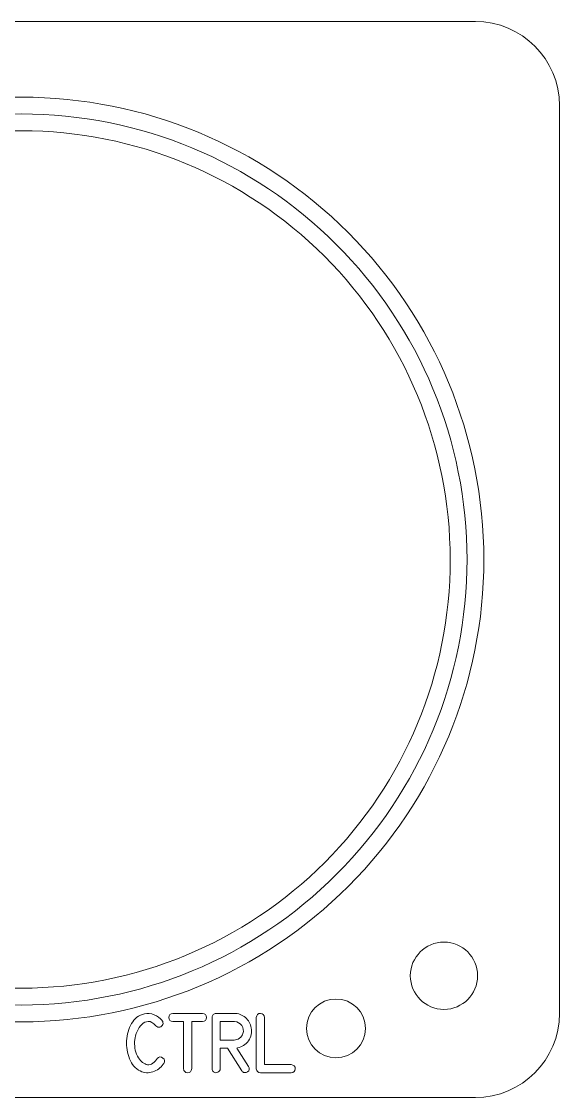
# Model space of a CAD drawing. Header units: millimetres. Extents: x -92 to 32, y -136 to 67.
# Drawn here: x 0 to 32, y 3.1 to 67.1 of the extents above; entities that cross this region are included whole.
import ezdxf

# ---------------------------------------------------------------- set-up
doc = ezdxf.new("R2010")
doc.units = ezdxf.units.MM
doc.header["$MEASUREMENT"] = 0
doc.layers.add('Engrave', color=7, linetype='Continuous')
doc.layers.add('Layer 1', color=7, linetype='Continuous')

msp = doc.modelspace()

# ---------------------------------------------------------------- linework, layer by layer
at = {"layer": 'Engrave', "color": 240, "lineweight": 9}
for points, knots in [([(0, 62.5755), (-7.2981, 62.5709), (-14.2953, 59.6673), (-19.4526, 54.5036), (-19.4526, 54.5036), (-24.6099, 49.3398), (-27.5045, 42.3736), (-27.4999, 35.0756), (-27.4999, 35.0756), (-27.4954, 27.7775), (-24.5917, 20.7803), (-19.428, 15.623), (-19.428, 15.623), (-14.2643, 10.4657), (-7.2981, 7.5711), (0, 7.5757), (0, 7.5757), (7.298, 7.5803), (14.2953, 10.4839), (19.4525, 15.6476), (19.4525, 15.6476), (24.6098, 20.8114), (27.5044, 27.7775), (27.4999, 35.0756), (27.4999, 35.0756), (27.4953, 42.3736), (24.5917, 49.3709), (19.428, 54.5282), (19.428, 54.5282), (14.2642, 59.6854), (7.298, 62.5801), (0, 62.5755)], [0, 0, 0, 0, 0.1111111, 0.1111111, 0.1111111, 0.1111111, 0.2222222, 0.2222222, 0.2222222, 0.2222222, 0.3333333, 0.3333333, 0.3333333, 0.3333333, 0.4444444, 0.4444444, 0.4444444, 0.4444444, 0.5555556, 0.5555556, 0.5555556, 0.5555556, 0.6666667, 0.6666667, 0.6666667, 0.6666667, 0.7777778, 0.7777778, 0.7777778, 0.7777778, 1, 1, 1, 1]), ([(0, 61.5755), (-7.0327, 61.5711), (-13.7755, 58.7731), (-18.7452, 53.7971), (-18.7452, 53.7971), (-23.715, 48.8211), (-26.5043, 42.1082), (-26.4999, 35.0756), (-26.4999, 35.0756), (-26.4956, 28.0429), (-23.6975, 21.3001), (-18.7215, 16.3304), (-18.7215, 16.3304), (-13.7456, 11.3606), (-7.0327, 8.5713), (0, 8.5757), (0, 8.5757), (7.0326, 8.5801), (13.7755, 11.3781), (18.7451, 16.3541), (18.7451, 16.3541), (23.7149, 21.3301), (26.5042, 28.0429), (26.4999, 35.0756), (26.4999, 35.0756), (26.4955, 42.1082), (23.6975, 48.8511), (18.7215, 53.8208), (18.7215, 53.8208), (13.7455, 58.7905), (7.0326, 61.5799), (0, 61.5755)], [0, 0, 0, 0, 0.1111111, 0.1111111, 0.1111111, 0.1111111, 0.2222222, 0.2222222, 0.2222222, 0.2222222, 0.3333333, 0.3333333, 0.3333333, 0.3333333, 0.4444444, 0.4444444, 0.4444444, 0.4444444, 0.5555556, 0.5555556, 0.5555556, 0.5555556, 0.6666667, 0.6666667, 0.6666667, 0.6666667, 0.7777778, 0.7777778, 0.7777778, 0.7777778, 1, 1, 1, 1]), ([(8.4639, 5.1009), (8.4639, 5.1009), (8.4486, 5.078), (8.4486, 5.078), (8.4486, 5.078), (8.4451, 5.0739), (8.4422, 5.0697), (8.4398, 5.0662), (8.4398, 5.0662), (8.4381, 5.0627), (8.4357, 5.0592), (8.4334, 5.0556), (8.4334, 5.0556), (8.2758, 4.8434), (8.0694, 4.6923), (7.8137, 4.6017), (7.8137, 4.6017), (7.5585, 4.5118), (7.3068, 4.5282), (7.0587, 4.6511), (7.0587, 4.6511), (6.7706, 4.7946), (6.559, 5.038), (6.4237, 5.3813), (6.4237, 5.3813), (6.2891, 5.7247), (6.2309, 6.0816), (6.2497, 6.452), (6.2497, 6.452), (6.2691, 6.8224), (6.3667, 7.1622), (6.5425, 7.4727), (6.5425, 7.4727), (6.7189, 7.7825), (6.9747, 7.9766), (7.3104, 8.0548), (7.3104, 8.0548), (7.5032, 8.0994), (7.6955, 8.0806), (7.8872, 7.9989), (7.8872, 7.9989), (8.0788, 7.9166), (8.2364, 7.8014), (8.3593, 7.6532), (8.3593, 7.6532), (8.3605, 7.6532), (8.3634, 7.6497), (8.3675, 7.6414), (8.3675, 7.6414), (8.4204, 7.5726), (8.4316, 7.4968), (8.4004, 7.4151), (8.4004, 7.4151), (8.3693, 7.3328), (8.3128, 7.2816), (8.2299, 7.2604), (8.2299, 7.2604), (8.1417, 7.2375), (8.06, 7.264), (7.9853, 7.3398), (7.9853, 7.3398), (7.8313, 7.5191), (7.6831, 7.605), (7.5409, 7.5985), (7.5409, 7.5985), (7.3986, 7.5915), (7.271, 7.5327), (7.1587, 7.4227), (7.1587, 7.4227), (7.0458, 7.3122), (6.9523, 7.1711), (6.8776, 6.9988), (6.8776, 6.9988), (6.803, 6.8265), (6.7571, 6.6654), (6.7401, 6.5149), (6.7401, 6.5149), (6.7195, 6.3474), (6.7213, 6.1786), (6.7459, 6.0093), (6.7459, 6.0093), (6.7706, 5.84), (6.8224, 5.6806), (6.9018, 5.5313), (6.9018, 5.5313), (7.0399, 5.2696), (7.2134, 5.1056), (7.4227, 5.0398), (7.4227, 5.0398), (7.6326, 4.9733), (7.8372, 5.0739), (8.0371, 5.3402), (8.0371, 5.3402), (8.0465, 5.3514), (8.0571, 5.3667), (8.07, 5.3849), (8.07, 5.3849), (8.1776, 5.5042), (8.2917, 5.5166), (8.4116, 5.4219), (8.4116, 5.4219), (8.5315, 5.3273), (8.5492, 5.2203), (8.4639, 5.1009)], [0, 0, 0, 0, 0.037037, 0.037037, 0.037037, 0.037037, 0.0740741, 0.0740741, 0.0740741, 0.0740741, 0.1111111, 0.1111111, 0.1111111, 0.1111111, 0.1481481, 0.1481481, 0.1481481, 0.1481481, 0.1851852, 0.1851852, 0.1851852, 0.1851852, 0.2222222, 0.2222222, 0.2222222, 0.2222222, 0.2592593, 0.2592593, 0.2592593, 0.2592593, 0.2962963, 0.2962963, 0.2962963, 0.2962963, 0.3333333, 0.3333333, 0.3333333, 0.3333333, 0.3703704, 0.3703704, 0.3703704, 0.3703704, 0.4074074, 0.4074074, 0.4074074, 0.4074074, 0.4444444, 0.4444444, 0.4444444, 0.4444444, 0.4814815, 0.4814815, 0.4814815, 0.4814815, 0.5185185, 0.5185185, 0.5185185, 0.5185185, 0.5555556, 0.5555556, 0.5555556, 0.5555556, 0.5925926, 0.5925926, 0.5925926, 0.5925926, 0.6296296, 0.6296296, 0.6296296, 0.6296296, 0.6666667, 0.6666667, 0.6666667, 0.6666667, 0.7037037, 0.7037037, 0.7037037, 0.7037037, 0.7407407, 0.7407407, 0.7407407, 0.7407407, 0.7777778, 0.7777778, 0.7777778, 0.7777778, 0.8148148, 0.8148148, 0.8148148, 0.8148148, 0.8518519, 0.8518519, 0.8518519, 0.8518519, 0.8888889, 0.8888889, 0.8888889, 0.8888889, 0.9259259, 0.9259259, 0.9259259, 0.9259259, 1, 1, 1, 1]), ([(9.6416, 4.7905), (9.6416, 4.7905), (9.6416, 7.5915), (9.6416, 7.5915), (9.6416, 7.5915), (9.6416, 7.5915), (9.0096, 7.5915), (9.0096, 7.5915), (9.0096, 7.5915), (8.849, 7.6038), (8.7685, 7.6849), (8.7691, 7.8331), (8.7691, 7.8331), (8.7697, 7.9819), (8.8502, 8.0636), (9.0096, 8.0771), (9.0096, 8.0771), (9.0096, 8.0771), (10.7581, 8.0771), (10.7581, 8.0771), (10.7581, 8.0771), (10.9163, 8.0648), (10.9962, 7.983), (10.9968, 7.8331), (10.9968, 7.8331), (10.9974, 7.6838), (10.9175, 7.6026), (10.7581, 7.5915), (10.7581, 7.5915), (10.7581, 7.5915), (10.1278, 7.5915), (10.1278, 7.5915), (10.1278, 7.5915), (10.1278, 7.5915), (10.1278, 4.7905), (10.1278, 4.7905), (10.1278, 4.7905), (10.1014, 4.6276), (10.0167, 4.547), (9.8733, 4.5494), (9.8733, 4.5494), (9.7304, 4.5518), (9.6534, 4.6323), (9.6416, 4.7905)], [0, 0, 0, 0, 0.0833333, 0.0833333, 0.0833333, 0.0833333, 0.1666667, 0.1666667, 0.1666667, 0.1666667, 0.25, 0.25, 0.25, 0.25, 0.3333333, 0.3333333, 0.3333333, 0.3333333, 0.4166667, 0.4166667, 0.4166667, 0.4166667, 0.5, 0.5, 0.5, 0.5, 0.5833333, 0.5833333, 0.5833333, 0.5833333, 0.6666667, 0.6666667, 0.6666667, 0.6666667, 0.75, 0.75, 0.75, 0.75, 0.8333333, 0.8333333, 0.8333333, 0.8333333, 1, 1, 1, 1]), ([(13.5097, 4.9233), (13.5832, 4.7934), (13.5626, 4.6846), (13.448, 4.5958), (13.448, 4.5958), (13.3927, 4.557), (13.3292, 4.5435), (13.2575, 4.5565), (13.2575, 4.5565), (13.1858, 4.5688), (13.1334, 4.6047), (13.0999, 4.6629), (13.0999, 4.6629), (13.0999, 4.6629), (12.2509, 6.0052), (12.2509, 6.0052), (12.2509, 6.0052), (12.2509, 6.0052), (11.8199, 6.0052), (11.8199, 6.0052), (11.8199, 6.0052), (11.8199, 6.0052), (11.8199, 4.7922), (11.8199, 4.7922), (11.8199, 4.7922), (11.8199, 4.6923), (11.7747, 4.6205), (11.6841, 4.5759), (11.6841, 4.5759), (11.593, 4.5318), (11.5083, 4.54), (11.429, 4.6011), (11.429, 4.6011), (11.366, 4.6482), (11.3343, 4.7117), (11.3343, 4.7922), (11.3343, 4.7922), (11.3343, 4.7922), (11.3343, 7.836), (11.3343, 7.836), (11.3343, 7.836), (11.3343, 7.9025), (11.3578, 7.9595), (11.4043, 8.0065), (11.4043, 8.0065), (11.4507, 8.0536), (11.5077, 8.0771), (11.5754, 8.0771), (11.5754, 8.0771), (11.5754, 8.0771), (12.6448, 8.0771), (12.6448, 8.0771), (12.6448, 8.0771), (12.9024, 8.0771), (13.1258, 7.9954), (13.3151, 7.8319), (13.3151, 7.8319), (13.5044, 7.6679), (13.6226, 7.4603), (13.6685, 7.2087), (13.6685, 7.2087), (13.7167, 6.9388), (13.6596, 6.6866), (13.4968, 6.452), (13.4968, 6.452), (13.3345, 6.2168), (13.1187, 6.0745), (12.85, 6.024), (12.85, 6.024), (12.85, 6.024), (12.8171, 6.0187), (12.8171, 6.0187), (12.8171, 6.0187), (12.8171, 6.0187), (13.5097, 4.9233), (13.5097, 4.9233)], [0, 0, 0, 0, 0.05, 0.05, 0.05, 0.05, 0.1, 0.1, 0.1, 0.1, 0.15, 0.15, 0.15, 0.15, 0.2, 0.2, 0.2, 0.2, 0.25, 0.25, 0.25, 0.25, 0.3, 0.3, 0.3, 0.3, 0.35, 0.35, 0.35, 0.35, 0.4, 0.4, 0.4, 0.4, 0.45, 0.45, 0.45, 0.45, 0.5, 0.5, 0.5, 0.5, 0.55, 0.55, 0.55, 0.55, 0.6, 0.6, 0.6, 0.6, 0.65, 0.65, 0.65, 0.65, 0.7, 0.7, 0.7, 0.7, 0.75, 0.75, 0.75, 0.75, 0.8, 0.8, 0.8, 0.8, 0.85, 0.85, 0.85, 0.85, 0.9, 0.9, 0.9, 0.9, 1, 1, 1, 1]), ([(14.21, 4.5476), (14.0689, 4.557), (13.9872, 4.6364), (13.9654, 4.7869), (13.9654, 4.7869), (13.9654, 4.7869), (13.9654, 7.8325), (13.9654, 7.8325), (13.9654, 7.8325), (13.9895, 7.9977), (14.0736, 8.0789), (14.217, 8.0765), (14.217, 8.0765), (14.3605, 8.0736), (14.4387, 7.9918), (14.451, 7.8325), (14.451, 7.8325), (14.451, 7.8325), (14.451, 5.0286), (14.451, 5.0286), (14.451, 5.0286), (14.451, 5.0286), (16.0409, 5.0298), (16.0409, 5.0298), (16.0409, 5.0298), (16.2043, 5.0115), (16.2849, 4.9292), (16.2831, 4.7828), (16.2831, 4.7828), (16.2813, 4.6364), (16.2002, 4.5582), (16.0391, 4.5476), (16.0391, 4.5476), (16.0391, 4.5476), (14.21, 4.5476), (14.21, 4.5476)], [0, 0, 0, 0, 0.1, 0.1, 0.1, 0.1, 0.2, 0.2, 0.2, 0.2, 0.3, 0.3, 0.3, 0.3, 0.4, 0.4, 0.4, 0.4, 0.5, 0.5, 0.5, 0.5, 0.6, 0.6, 0.6, 0.6, 0.7, 0.7, 0.7, 0.7, 0.8, 0.8, 0.8, 0.8, 1, 1, 1, 1]), ([(12.6448, 6.489), (12.7624, 6.489), (12.8706, 6.5243), (12.97, 6.5961), (12.97, 6.5961), (13.0693, 6.6672), (13.1358, 6.7601), (13.1705, 6.8747), (13.1705, 6.8747), (13.2246, 7.0517), (13.1999, 7.2116), (13.0964, 7.3545), (13.0964, 7.3545), (12.9929, 7.4974), (12.8506, 7.5762), (12.6695, 7.5915), (12.6695, 7.5915), (12.6695, 7.5915), (11.8199, 7.5915), (11.8199, 7.5915), (11.8199, 7.5915), (11.8199, 7.5915), (11.8199, 6.489), (11.8199, 6.489), (11.8199, 6.489), (11.8199, 6.489), (12.6448, 6.489), (12.6448, 6.489)], [0, 0, 0, 0, 0.125, 0.125, 0.125, 0.125, 0.25, 0.25, 0.25, 0.25, 0.375, 0.375, 0.375, 0.375, 0.5, 0.5, 0.5, 0.5, 0.625, 0.625, 0.625, 0.625, 0.75, 0.75, 0.75, 0.75, 1, 1, 1, 1])]:
    msp.add_open_spline(points, degree=3, knots=knots, dxfattribs=at)
at = {"layer": 'Layer 1', "color": 250, "lineweight": 9}
for points, knots in [([(-26.9999, 67.0756), (-26.9999, 67.0756), (26.9999, 67.0756), (26.9999, 67.0756), (26.9999, 67.0756), (29.75, 67.0756), (32, 64.8256), (32, 62.0756), (32, 62.0756), (32, 62.0756), (32, 8.0756), (32, 8.0756), (32, 8.0756), (32, 5.3256), (29.75, 3.0756), (26.9999, 3.0756), (26.9999, 3.0756), (26.9999, 3.0756), (-26.9999, 3.0756), (-26.9999, 3.0756), (-26.9999, 3.0756), (-29.75, 3.0756), (-32, 5.3256), (-32, 8.0756), (-32, 8.0756), (-32, 8.0756), (-32, 62.0756), (-32, 62.0756), (-32, 62.0756), (-32, 64.8256), (-29.75, 67.0756), (-26.9999, 67.0756)], [0, 0, 0, 0, 0.1111111, 0.1111111, 0.1111111, 0.1111111, 0.2222222, 0.2222222, 0.2222222, 0.2222222, 0.3333333, 0.3333333, 0.3333333, 0.3333333, 0.4444444, 0.4444444, 0.4444444, 0.4444444, 0.5555556, 0.5555556, 0.5555556, 0.5555556, 0.6666667, 0.6666667, 0.6666667, 0.6666667, 0.7777778, 0.7777778, 0.7777778, 0.7777778, 1, 1, 1, 1]), ([(0, 60.5755), (-6.7673, 60.5712), (-13.2557, 57.8789), (-18.0379, 53.0906), (-18.0379, 53.0906), (-22.82, 48.3024), (-25.5042, 41.8428), (-25.4999, 35.0756), (-25.4999, 35.0756), (-25.4957, 28.3083), (-22.8033, 21.8199), (-18.015, 17.0377), (-18.015, 17.0377), (-13.2269, 12.2556), (-6.7673, 9.5714), (0, 9.5757), (0, 9.5757), (6.7672, 9.58), (13.2557, 12.2723), (18.0378, 17.0606), (18.0378, 17.0606), (22.82, 21.8488), (25.5041, 28.3083), (25.4999, 35.0756), (25.4999, 35.0756), (25.4956, 41.8428), (22.8033, 48.3313), (18.015, 53.1135), (18.015, 53.1135), (13.2268, 57.8956), (6.7672, 60.5798), (0, 60.5755)], [0, 0, 0, 0, 0.1111111, 0.1111111, 0.1111111, 0.1111111, 0.2222222, 0.2222222, 0.2222222, 0.2222222, 0.3333333, 0.3333333, 0.3333333, 0.3333333, 0.4444444, 0.4444444, 0.4444444, 0.4444444, 0.5555556, 0.5555556, 0.5555556, 0.5555556, 0.6666667, 0.6666667, 0.6666667, 0.6666667, 0.7777778, 0.7777778, 0.7777778, 0.7777778, 1, 1, 1, 1]), ([(25.1277, 12.3163), (24.0231, 12.3163), (23.1277, 11.4209), (23.1277, 10.3163), (23.1277, 10.3163), (23.1277, 9.2117), (24.0231, 8.3163), (25.1277, 8.3163), (25.1277, 8.3163), (26.2323, 8.3163), (27.1277, 9.2117), (27.1277, 10.3163), (27.1277, 10.3163), (27.1277, 11.4209), (26.2323, 12.3163), (25.1277, 12.3163)], [0, 0, 0, 0, 0.2, 0.2, 0.2, 0.2, 0.4, 0.4, 0.4, 0.4, 0.6, 0.6, 0.6, 0.6, 1, 1, 1, 1]), ([(25.1277, 12.3163), (24.0231, 12.3163), (23.1277, 11.4209), (23.1277, 10.3163), (23.1277, 10.3163), (23.1277, 9.2117), (24.0231, 8.3163), (25.1277, 8.3163), (25.1277, 8.3163), (26.2323, 8.3163), (27.1277, 9.2117), (27.1277, 10.3163), (27.1277, 10.3163), (27.1277, 11.4209), (26.2323, 12.3163), (25.1277, 12.3163)], [0, 0, 0, 0, 0.2, 0.2, 0.2, 0.2, 0.4, 0.4, 0.4, 0.4, 0.6, 0.6, 0.6, 0.6, 1, 1, 1, 1]), ([(25.1277, 12.3163), (24.0231, 12.3163), (23.1277, 11.4209), (23.1277, 10.3163), (23.1277, 10.3163), (23.1277, 9.2117), (24.0231, 8.3163), (25.1277, 8.3163), (25.1277, 8.3163), (26.2323, 8.3163), (27.1277, 9.2117), (27.1277, 10.3163), (27.1277, 10.3163), (27.1277, 11.4209), (26.2323, 12.3163), (25.1277, 12.3163)], [0, 0, 0, 0, 0.2, 0.2, 0.2, 0.2, 0.4, 0.4, 0.4, 0.4, 0.6, 0.6, 0.6, 0.6, 1, 1, 1, 1]), ([(25.1277, 12.3163), (24.0231, 12.3163), (23.1277, 11.4209), (23.1277, 10.3163), (23.1277, 10.3163), (23.1277, 9.2117), (24.0231, 8.3163), (25.1277, 8.3163), (25.1277, 8.3163), (26.2323, 8.3163), (27.1277, 9.2117), (27.1277, 10.3163), (27.1277, 10.3163), (27.1277, 11.4209), (26.2323, 12.3163), (25.1277, 12.3163)], [0, 0, 0, 0, 0.2, 0.2, 0.2, 0.2, 0.4, 0.4, 0.4, 0.4, 0.6, 0.6, 0.6, 0.6, 1, 1, 1, 1]), ([(25.1277, 12.3163), (24.0231, 12.3163), (23.1277, 11.4209), (23.1277, 10.3163), (23.1277, 10.3163), (23.1277, 9.2117), (24.0231, 8.3163), (25.1277, 8.3163), (25.1277, 8.3163), (26.2323, 8.3163), (27.1277, 9.2117), (27.1277, 10.3163), (27.1277, 10.3163), (27.1277, 11.4209), (26.2323, 12.3163), (25.1277, 12.3163)], [0, 0, 0, 0, 0.2, 0.2, 0.2, 0.2, 0.4, 0.4, 0.4, 0.4, 0.6, 0.6, 0.6, 0.6, 1, 1, 1, 1]), ([(25.1277, 12.3163), (24.0231, 12.3163), (23.1277, 11.4209), (23.1277, 10.3163), (23.1277, 10.3163), (23.1277, 9.2117), (24.0231, 8.3163), (25.1277, 8.3163), (25.1277, 8.3163), (26.2323, 8.3163), (27.1277, 9.2117), (27.1277, 10.3163), (27.1277, 10.3163), (27.1277, 11.4209), (26.2323, 12.3163), (25.1277, 12.3163)], [0, 0, 0, 0, 0.2, 0.2, 0.2, 0.2, 0.4, 0.4, 0.4, 0.4, 0.6, 0.6, 0.6, 0.6, 1, 1, 1, 1]), ([(25.1277, 12.3163), (24.0231, 12.3163), (23.1277, 11.4209), (23.1277, 10.3163), (23.1277, 10.3163), (23.1277, 9.2117), (24.0231, 8.3163), (25.1277, 8.3163), (25.1277, 8.3163), (26.2323, 8.3163), (27.1277, 9.2117), (27.1277, 10.3163), (27.1277, 10.3163), (27.1277, 11.4209), (26.2323, 12.3163), (25.1277, 12.3163)], [0, 0, 0, 0, 0.2, 0.2, 0.2, 0.2, 0.4, 0.4, 0.4, 0.4, 0.6, 0.6, 0.6, 0.6, 1, 1, 1, 1]), ([(25.1277, 12.3163), (24.0231, 12.3163), (23.1277, 11.4209), (23.1277, 10.3163), (23.1277, 10.3163), (23.1277, 9.2117), (24.0231, 8.3163), (25.1277, 8.3163), (25.1277, 8.3163), (26.2323, 8.3163), (27.1277, 9.2117), (27.1277, 10.3163), (27.1277, 10.3163), (27.1277, 11.4209), (26.2323, 12.3163), (25.1277, 12.3163)], [0, 0, 0, 0, 0.2, 0.2, 0.2, 0.2, 0.4, 0.4, 0.4, 0.4, 0.6, 0.6, 0.6, 0.6, 1, 1, 1, 1]), ([(25.1277, 12.3163), (24.0231, 12.3163), (23.1277, 11.4209), (23.1277, 10.3163), (23.1277, 10.3163), (23.1277, 9.2117), (24.0231, 8.3163), (25.1277, 8.3163), (25.1277, 8.3163), (26.2323, 8.3163), (27.1277, 9.2117), (27.1277, 10.3163), (27.1277, 10.3163), (27.1277, 11.4209), (26.2323, 12.3163), (25.1277, 12.3163)], [0, 0, 0, 0, 0.2, 0.2, 0.2, 0.2, 0.4, 0.4, 0.4, 0.4, 0.6, 0.6, 0.6, 0.6, 1, 1, 1, 1]), ([(25.1277, 12.3163), (24.0231, 12.3163), (23.1277, 11.4209), (23.1277, 10.3163), (23.1277, 10.3163), (23.1277, 9.2117), (24.0231, 8.3163), (25.1277, 8.3163), (25.1277, 8.3163), (26.2323, 8.3163), (27.1277, 9.2117), (27.1277, 10.3163), (27.1277, 10.3163), (27.1277, 11.4209), (26.2323, 12.3163), (25.1277, 12.3163)], [0, 0, 0, 0, 0.2, 0.2, 0.2, 0.2, 0.4, 0.4, 0.4, 0.4, 0.6, 0.6, 0.6, 0.6, 1, 1, 1, 1]), ([(25.1277, 12.3163), (24.0231, 12.3163), (23.1277, 11.4209), (23.1277, 10.3163), (23.1277, 10.3163), (23.1277, 9.2117), (24.0231, 8.3163), (25.1277, 8.3163), (25.1277, 8.3163), (26.2323, 8.3163), (27.1277, 9.2117), (27.1277, 10.3163), (27.1277, 10.3163), (27.1277, 11.4209), (26.2323, 12.3163), (25.1277, 12.3163)], [0, 0, 0, 0, 0.2, 0.2, 0.2, 0.2, 0.4, 0.4, 0.4, 0.4, 0.6, 0.6, 0.6, 0.6, 1, 1, 1, 1]), ([(25.1277, 12.3163), (24.0231, 12.3163), (23.1277, 11.4209), (23.1277, 10.3163), (23.1277, 10.3163), (23.1277, 9.2117), (24.0231, 8.3163), (25.1277, 8.3163), (25.1277, 8.3163), (26.2323, 8.3163), (27.1277, 9.2117), (27.1277, 10.3163), (27.1277, 10.3163), (27.1277, 11.4209), (26.2323, 12.3163), (25.1277, 12.3163)], [0, 0, 0, 0, 0.2, 0.2, 0.2, 0.2, 0.4, 0.4, 0.4, 0.4, 0.6, 0.6, 0.6, 0.6, 1, 1, 1, 1]), ([(25.1277, 12.3163), (24.0231, 12.3163), (23.1277, 11.4209), (23.1277, 10.3163), (23.1277, 10.3163), (23.1277, 9.2117), (24.0231, 8.3163), (25.1277, 8.3163), (25.1277, 8.3163), (26.2323, 8.3163), (27.1277, 9.2117), (27.1277, 10.3163), (27.1277, 10.3163), (27.1277, 11.4209), (26.2323, 12.3163), (25.1277, 12.3163)], [0, 0, 0, 0, 0.2, 0.2, 0.2, 0.2, 0.4, 0.4, 0.4, 0.4, 0.6, 0.6, 0.6, 0.6, 1, 1, 1, 1]), ([(25.1277, 12.3163), (24.0231, 12.3163), (23.1277, 11.4209), (23.1277, 10.3163), (23.1277, 10.3163), (23.1277, 9.2117), (24.0231, 8.3163), (25.1277, 8.3163), (25.1277, 8.3163), (26.2323, 8.3163), (27.1277, 9.2117), (27.1277, 10.3163), (27.1277, 10.3163), (27.1277, 11.4209), (26.2323, 12.3163), (25.1277, 12.3163)], [0, 0, 0, 0, 0.2, 0.2, 0.2, 0.2, 0.4, 0.4, 0.4, 0.4, 0.6, 0.6, 0.6, 0.6, 1, 1, 1, 1]), ([(25.1277, 12.3163), (24.0231, 12.3163), (23.1277, 11.4209), (23.1277, 10.3163), (23.1277, 10.3163), (23.1277, 9.2117), (24.0231, 8.3163), (25.1277, 8.3163), (25.1277, 8.3163), (26.2323, 8.3163), (27.1277, 9.2117), (27.1277, 10.3163), (27.1277, 10.3163), (27.1277, 11.4209), (26.2323, 12.3163), (25.1277, 12.3163)], [0, 0, 0, 0, 0.2, 0.2, 0.2, 0.2, 0.4, 0.4, 0.4, 0.4, 0.6, 0.6, 0.6, 0.6, 1, 1, 1, 1]), ([(25.1277, 12.3163), (24.0231, 12.3163), (23.1277, 11.4209), (23.1277, 10.3163), (23.1277, 10.3163), (23.1277, 9.2117), (24.0231, 8.3163), (25.1277, 8.3163), (25.1277, 8.3163), (26.2323, 8.3163), (27.1277, 9.2117), (27.1277, 10.3163), (27.1277, 10.3163), (27.1277, 11.4209), (26.2323, 12.3163), (25.1277, 12.3163)], [0, 0, 0, 0, 0.2, 0.2, 0.2, 0.2, 0.4, 0.4, 0.4, 0.4, 0.6, 0.6, 0.6, 0.6, 1, 1, 1, 1]), ([(25.1277, 12.3163), (24.0231, 12.3163), (23.1277, 11.4209), (23.1277, 10.3163), (23.1277, 10.3163), (23.1277, 9.2117), (24.0231, 8.3163), (25.1277, 8.3163), (25.1277, 8.3163), (26.2323, 8.3163), (27.1277, 9.2117), (27.1277, 10.3163), (27.1277, 10.3163), (27.1277, 11.4209), (26.2323, 12.3163), (25.1277, 12.3163)], [0, 0, 0, 0, 0.2, 0.2, 0.2, 0.2, 0.4, 0.4, 0.4, 0.4, 0.6, 0.6, 0.6, 0.6, 1, 1, 1, 1]), ([(25.1277, 12.3163), (24.0231, 12.3163), (23.1277, 11.4209), (23.1277, 10.3163), (23.1277, 10.3163), (23.1277, 9.2117), (24.0231, 8.3163), (25.1277, 8.3163), (25.1277, 8.3163), (26.2323, 8.3163), (27.1277, 9.2117), (27.1277, 10.3163), (27.1277, 10.3163), (27.1277, 11.4209), (26.2323, 12.3163), (25.1277, 12.3163)], [0, 0, 0, 0, 0.2, 0.2, 0.2, 0.2, 0.4, 0.4, 0.4, 0.4, 0.6, 0.6, 0.6, 0.6, 1, 1, 1, 1]), ([(25.1277, 12.3163), (24.0231, 12.3163), (23.1277, 11.4209), (23.1277, 10.3163), (23.1277, 10.3163), (23.1277, 9.2117), (24.0231, 8.3163), (25.1277, 8.3163), (25.1277, 8.3163), (26.2323, 8.3163), (27.1277, 9.2117), (27.1277, 10.3163), (27.1277, 10.3163), (27.1277, 11.4209), (26.2323, 12.3163), (25.1277, 12.3163)], [0, 0, 0, 0, 0.2, 0.2, 0.2, 0.2, 0.4, 0.4, 0.4, 0.4, 0.6, 0.6, 0.6, 0.6, 1, 1, 1, 1]), ([(25.1277, 12.3163), (24.0231, 12.3163), (23.1277, 11.4209), (23.1277, 10.3163), (23.1277, 10.3163), (23.1277, 9.2117), (24.0231, 8.3163), (25.1277, 8.3163), (25.1277, 8.3163), (26.2323, 8.3163), (27.1277, 9.2117), (27.1277, 10.3163), (27.1277, 10.3163), (27.1277, 11.4209), (26.2323, 12.3163), (25.1277, 12.3163)], [0, 0, 0, 0, 0.2, 0.2, 0.2, 0.2, 0.4, 0.4, 0.4, 0.4, 0.6, 0.6, 0.6, 0.6, 1, 1, 1, 1]), ([(25.1277, 12.3163), (24.0231, 12.3163), (23.1277, 11.4209), (23.1277, 10.3163), (23.1277, 10.3163), (23.1277, 9.2117), (24.0231, 8.3163), (25.1277, 8.3163), (25.1277, 8.3163), (26.2323, 8.3163), (27.1277, 9.2117), (27.1277, 10.3163), (27.1277, 10.3163), (27.1277, 11.4209), (26.2323, 12.3163), (25.1277, 12.3163)], [0, 0, 0, 0, 0.2, 0.2, 0.2, 0.2, 0.4, 0.4, 0.4, 0.4, 0.6, 0.6, 0.6, 0.6, 1, 1, 1, 1]), ([(18.7054, 8.9322), (17.7389, 8.9322), (16.9554, 8.1487), (16.9554, 7.1822), (16.9554, 7.1822), (16.9554, 6.2157), (17.7389, 5.4322), (18.7054, 5.4322), (18.7054, 5.4322), (19.6719, 5.4322), (20.4554, 6.2157), (20.4554, 7.1822), (20.4554, 7.1822), (20.4554, 8.1487), (19.6719, 8.9322), (18.7054, 8.9322)], [0, 0, 0, 0, 0.2, 0.2, 0.2, 0.2, 0.4, 0.4, 0.4, 0.4, 0.6, 0.6, 0.6, 0.6, 1, 1, 1, 1]), ([(18.7054, 8.9322), (17.7389, 8.9322), (16.9554, 8.1487), (16.9554, 7.1822), (16.9554, 7.1822), (16.9554, 6.2157), (17.7389, 5.4322), (18.7054, 5.4322), (18.7054, 5.4322), (19.6719, 5.4322), (20.4554, 6.2157), (20.4554, 7.1822), (20.4554, 7.1822), (20.4554, 8.1487), (19.6719, 8.9322), (18.7054, 8.9322)], [0, 0, 0, 0, 0.2, 0.2, 0.2, 0.2, 0.4, 0.4, 0.4, 0.4, 0.6, 0.6, 0.6, 0.6, 1, 1, 1, 1]), ([(18.7054, 8.9322), (17.7389, 8.9322), (16.9554, 8.1487), (16.9554, 7.1822), (16.9554, 7.1822), (16.9554, 6.2157), (17.7389, 5.4322), (18.7054, 5.4322), (18.7054, 5.4322), (19.6719, 5.4322), (20.4554, 6.2157), (20.4554, 7.1822), (20.4554, 7.1822), (20.4554, 8.1487), (19.6719, 8.9322), (18.7054, 8.9322)], [0, 0, 0, 0, 0.2, 0.2, 0.2, 0.2, 0.4, 0.4, 0.4, 0.4, 0.6, 0.6, 0.6, 0.6, 1, 1, 1, 1]), ([(18.7054, 8.9322), (17.7389, 8.9322), (16.9554, 8.1487), (16.9554, 7.1822), (16.9554, 7.1822), (16.9554, 6.2157), (17.7389, 5.4322), (18.7054, 5.4322), (18.7054, 5.4322), (19.6719, 5.4322), (20.4554, 6.2157), (20.4554, 7.1822), (20.4554, 7.1822), (20.4554, 8.1487), (19.6719, 8.9322), (18.7054, 8.9322)], [0, 0, 0, 0, 0.2, 0.2, 0.2, 0.2, 0.4, 0.4, 0.4, 0.4, 0.6, 0.6, 0.6, 0.6, 1, 1, 1, 1]), ([(18.7054, 8.9322), (17.7389, 8.9322), (16.9554, 8.1487), (16.9554, 7.1822), (16.9554, 7.1822), (16.9554, 6.2157), (17.7389, 5.4322), (18.7054, 5.4322), (18.7054, 5.4322), (19.6719, 5.4322), (20.4554, 6.2157), (20.4554, 7.1822), (20.4554, 7.1822), (20.4554, 8.1487), (19.6719, 8.9322), (18.7054, 8.9322)], [0, 0, 0, 0, 0.2, 0.2, 0.2, 0.2, 0.4, 0.4, 0.4, 0.4, 0.6, 0.6, 0.6, 0.6, 1, 1, 1, 1]), ([(18.7054, 8.9322), (17.7389, 8.9322), (16.9554, 8.1487), (16.9554, 7.1822), (16.9554, 7.1822), (16.9554, 6.2157), (17.7389, 5.4322), (18.7054, 5.4322), (18.7054, 5.4322), (19.6719, 5.4322), (20.4554, 6.2157), (20.4554, 7.1822), (20.4554, 7.1822), (20.4554, 8.1487), (19.6719, 8.9322), (18.7054, 8.9322)], [0, 0, 0, 0, 0.2, 0.2, 0.2, 0.2, 0.4, 0.4, 0.4, 0.4, 0.6, 0.6, 0.6, 0.6, 1, 1, 1, 1]), ([(18.7054, 8.9322), (17.7389, 8.9322), (16.9554, 8.1487), (16.9554, 7.1822), (16.9554, 7.1822), (16.9554, 6.2157), (17.7389, 5.4322), (18.7054, 5.4322), (18.7054, 5.4322), (19.6719, 5.4322), (20.4554, 6.2157), (20.4554, 7.1822), (20.4554, 7.1822), (20.4554, 8.1487), (19.6719, 8.9322), (18.7054, 8.9322)], [0, 0, 0, 0, 0.2, 0.2, 0.2, 0.2, 0.4, 0.4, 0.4, 0.4, 0.6, 0.6, 0.6, 0.6, 1, 1, 1, 1]), ([(18.7054, 8.9322), (17.7389, 8.9322), (16.9554, 8.1487), (16.9554, 7.1822), (16.9554, 7.1822), (16.9554, 6.2157), (17.7389, 5.4322), (18.7054, 5.4322), (18.7054, 5.4322), (19.6719, 5.4322), (20.4554, 6.2157), (20.4554, 7.1822), (20.4554, 7.1822), (20.4554, 8.1487), (19.6719, 8.9322), (18.7054, 8.9322)], [0, 0, 0, 0, 0.2, 0.2, 0.2, 0.2, 0.4, 0.4, 0.4, 0.4, 0.6, 0.6, 0.6, 0.6, 1, 1, 1, 1]), ([(18.7054, 8.9322), (17.7389, 8.9322), (16.9554, 8.1487), (16.9554, 7.1822), (16.9554, 7.1822), (16.9554, 6.2157), (17.7389, 5.4322), (18.7054, 5.4322), (18.7054, 5.4322), (19.6719, 5.4322), (20.4554, 6.2157), (20.4554, 7.1822), (20.4554, 7.1822), (20.4554, 8.1487), (19.6719, 8.9322), (18.7054, 8.9322)], [0, 0, 0, 0, 0.2, 0.2, 0.2, 0.2, 0.4, 0.4, 0.4, 0.4, 0.6, 0.6, 0.6, 0.6, 1, 1, 1, 1]), ([(18.7054, 8.9322), (17.7389, 8.9322), (16.9554, 8.1487), (16.9554, 7.1822), (16.9554, 7.1822), (16.9554, 6.2157), (17.7389, 5.4322), (18.7054, 5.4322), (18.7054, 5.4322), (19.6719, 5.4322), (20.4554, 6.2157), (20.4554, 7.1822), (20.4554, 7.1822), (20.4554, 8.1487), (19.6719, 8.9322), (18.7054, 8.9322)], [0, 0, 0, 0, 0.2, 0.2, 0.2, 0.2, 0.4, 0.4, 0.4, 0.4, 0.6, 0.6, 0.6, 0.6, 1, 1, 1, 1]), ([(18.7054, 8.9322), (17.7389, 8.9322), (16.9554, 8.1487), (16.9554, 7.1822), (16.9554, 7.1822), (16.9554, 6.2157), (17.7389, 5.4322), (18.7054, 5.4322), (18.7054, 5.4322), (19.6719, 5.4322), (20.4554, 6.2157), (20.4554, 7.1822), (20.4554, 7.1822), (20.4554, 8.1487), (19.6719, 8.9322), (18.7054, 8.9322)], [0, 0, 0, 0, 0.2, 0.2, 0.2, 0.2, 0.4, 0.4, 0.4, 0.4, 0.6, 0.6, 0.6, 0.6, 1, 1, 1, 1]), ([(18.7054, 8.9322), (17.7389, 8.9322), (16.9554, 8.1487), (16.9554, 7.1822), (16.9554, 7.1822), (16.9554, 6.2157), (17.7389, 5.4322), (18.7054, 5.4322), (18.7054, 5.4322), (19.6719, 5.4322), (20.4554, 6.2157), (20.4554, 7.1822), (20.4554, 7.1822), (20.4554, 8.1487), (19.6719, 8.9322), (18.7054, 8.9322)], [0, 0, 0, 0, 0.2, 0.2, 0.2, 0.2, 0.4, 0.4, 0.4, 0.4, 0.6, 0.6, 0.6, 0.6, 1, 1, 1, 1]), ([(18.7054, 8.9322), (17.7389, 8.9322), (16.9554, 8.1487), (16.9554, 7.1822), (16.9554, 7.1822), (16.9554, 6.2157), (17.7389, 5.4322), (18.7054, 5.4322), (18.7054, 5.4322), (19.6719, 5.4322), (20.4554, 6.2157), (20.4554, 7.1822), (20.4554, 7.1822), (20.4554, 8.1487), (19.6719, 8.9322), (18.7054, 8.9322)], [0, 0, 0, 0, 0.2, 0.2, 0.2, 0.2, 0.4, 0.4, 0.4, 0.4, 0.6, 0.6, 0.6, 0.6, 1, 1, 1, 1]), ([(18.7054, 8.9322), (17.7389, 8.9322), (16.9554, 8.1487), (16.9554, 7.1822), (16.9554, 7.1822), (16.9554, 6.2157), (17.7389, 5.4322), (18.7054, 5.4322), (18.7054, 5.4322), (19.6719, 5.4322), (20.4554, 6.2157), (20.4554, 7.1822), (20.4554, 7.1822), (20.4554, 8.1487), (19.6719, 8.9322), (18.7054, 8.9322)], [0, 0, 0, 0, 0.2, 0.2, 0.2, 0.2, 0.4, 0.4, 0.4, 0.4, 0.6, 0.6, 0.6, 0.6, 1, 1, 1, 1]), ([(18.7054, 8.9322), (17.7389, 8.9322), (16.9554, 8.1487), (16.9554, 7.1822), (16.9554, 7.1822), (16.9554, 6.2157), (17.7389, 5.4322), (18.7054, 5.4322), (18.7054, 5.4322), (19.6719, 5.4322), (20.4554, 6.2157), (20.4554, 7.1822), (20.4554, 7.1822), (20.4554, 8.1487), (19.6719, 8.9322), (18.7054, 8.9322)], [0, 0, 0, 0, 0.2, 0.2, 0.2, 0.2, 0.4, 0.4, 0.4, 0.4, 0.6, 0.6, 0.6, 0.6, 1, 1, 1, 1]), ([(18.7054, 8.9322), (17.7389, 8.9322), (16.9554, 8.1487), (16.9554, 7.1822), (16.9554, 7.1822), (16.9554, 6.2157), (17.7389, 5.4322), (18.7054, 5.4322), (18.7054, 5.4322), (19.6719, 5.4322), (20.4554, 6.2157), (20.4554, 7.1822), (20.4554, 7.1822), (20.4554, 8.1487), (19.6719, 8.9322), (18.7054, 8.9322)], [0, 0, 0, 0, 0.2, 0.2, 0.2, 0.2, 0.4, 0.4, 0.4, 0.4, 0.6, 0.6, 0.6, 0.6, 1, 1, 1, 1]), ([(18.7054, 8.9322), (17.7389, 8.9322), (16.9554, 8.1487), (16.9554, 7.1822), (16.9554, 7.1822), (16.9554, 6.2157), (17.7389, 5.4322), (18.7054, 5.4322), (18.7054, 5.4322), (19.6719, 5.4322), (20.4554, 6.2157), (20.4554, 7.1822), (20.4554, 7.1822), (20.4554, 8.1487), (19.6719, 8.9322), (18.7054, 8.9322)], [0, 0, 0, 0, 0.2, 0.2, 0.2, 0.2, 0.4, 0.4, 0.4, 0.4, 0.6, 0.6, 0.6, 0.6, 1, 1, 1, 1]), ([(18.7054, 8.9322), (17.7389, 8.9322), (16.9554, 8.1487), (16.9554, 7.1822), (16.9554, 7.1822), (16.9554, 6.2157), (17.7389, 5.4322), (18.7054, 5.4322), (18.7054, 5.4322), (19.6719, 5.4322), (20.4554, 6.2157), (20.4554, 7.1822), (20.4554, 7.1822), (20.4554, 8.1487), (19.6719, 8.9322), (18.7054, 8.9322)], [0, 0, 0, 0, 0.2, 0.2, 0.2, 0.2, 0.4, 0.4, 0.4, 0.4, 0.6, 0.6, 0.6, 0.6, 1, 1, 1, 1]), ([(18.7054, 8.9322), (17.7389, 8.9322), (16.9554, 8.1487), (16.9554, 7.1822), (16.9554, 7.1822), (16.9554, 6.2157), (17.7389, 5.4322), (18.7054, 5.4322), (18.7054, 5.4322), (19.6719, 5.4322), (20.4554, 6.2157), (20.4554, 7.1822), (20.4554, 7.1822), (20.4554, 8.1487), (19.6719, 8.9322), (18.7054, 8.9322)], [0, 0, 0, 0, 0.2, 0.2, 0.2, 0.2, 0.4, 0.4, 0.4, 0.4, 0.6, 0.6, 0.6, 0.6, 1, 1, 1, 1]), ([(18.7054, 8.9322), (17.7389, 8.9322), (16.9554, 8.1487), (16.9554, 7.1822), (16.9554, 7.1822), (16.9554, 6.2157), (17.7389, 5.4322), (18.7054, 5.4322), (18.7054, 5.4322), (19.6719, 5.4322), (20.4554, 6.2157), (20.4554, 7.1822), (20.4554, 7.1822), (20.4554, 8.1487), (19.6719, 8.9322), (18.7054, 8.9322)], [0, 0, 0, 0, 0.2, 0.2, 0.2, 0.2, 0.4, 0.4, 0.4, 0.4, 0.6, 0.6, 0.6, 0.6, 1, 1, 1, 1]), ([(18.7054, 8.9322), (17.7389, 8.9322), (16.9554, 8.1487), (16.9554, 7.1822), (16.9554, 7.1822), (16.9554, 6.2157), (17.7389, 5.4322), (18.7054, 5.4322), (18.7054, 5.4322), (19.6719, 5.4322), (20.4554, 6.2157), (20.4554, 7.1822), (20.4554, 7.1822), (20.4554, 8.1487), (19.6719, 8.9322), (18.7054, 8.9322)], [0, 0, 0, 0, 0.2, 0.2, 0.2, 0.2, 0.4, 0.4, 0.4, 0.4, 0.6, 0.6, 0.6, 0.6, 1, 1, 1, 1])]:
    msp.add_open_spline(points, degree=3, knots=knots, dxfattribs=at)
for points in [[(25.1277, 12.3163), (25.1277, 12.3163), (25.1277, 12.3163), (25.1277, 12.3163)], [(25.1277, 12.3163), (25.1277, 12.3163), (25.1277, 12.3163), (25.1277, 12.3163)], [(23.1277, 10.3163), (23.1277, 10.3163), (23.1277, 10.3163), (23.1277, 10.3163)], [(27.1277, 10.3163), (27.1277, 10.3163), (27.1277, 10.3163), (27.1277, 10.3163)], [(18.7054, 8.9322), (18.7054, 8.9322), (18.7054, 8.9322), (18.7054, 8.9322)], [(18.7054, 8.9322), (18.7054, 8.9322), (18.7054, 8.9322), (18.7054, 8.9322)], [(25.1277, 8.3163), (25.1277, 8.3163), (25.1277, 8.3163), (25.1277, 8.3163)], [(16.9554, 7.1822), (16.9554, 7.1822), (16.9554, 7.1822), (16.9554, 7.1822)], [(20.4554, 7.1822), (20.4554, 7.1822), (20.4554, 7.1822), (20.4554, 7.1822)], [(18.7054, 5.4322), (18.7054, 5.4322), (18.7054, 5.4322), (18.7054, 5.4322)]]:
    msp.add_open_spline(points, degree=3, dxfattribs=at)

doc.saveas('drawing.dxf')
